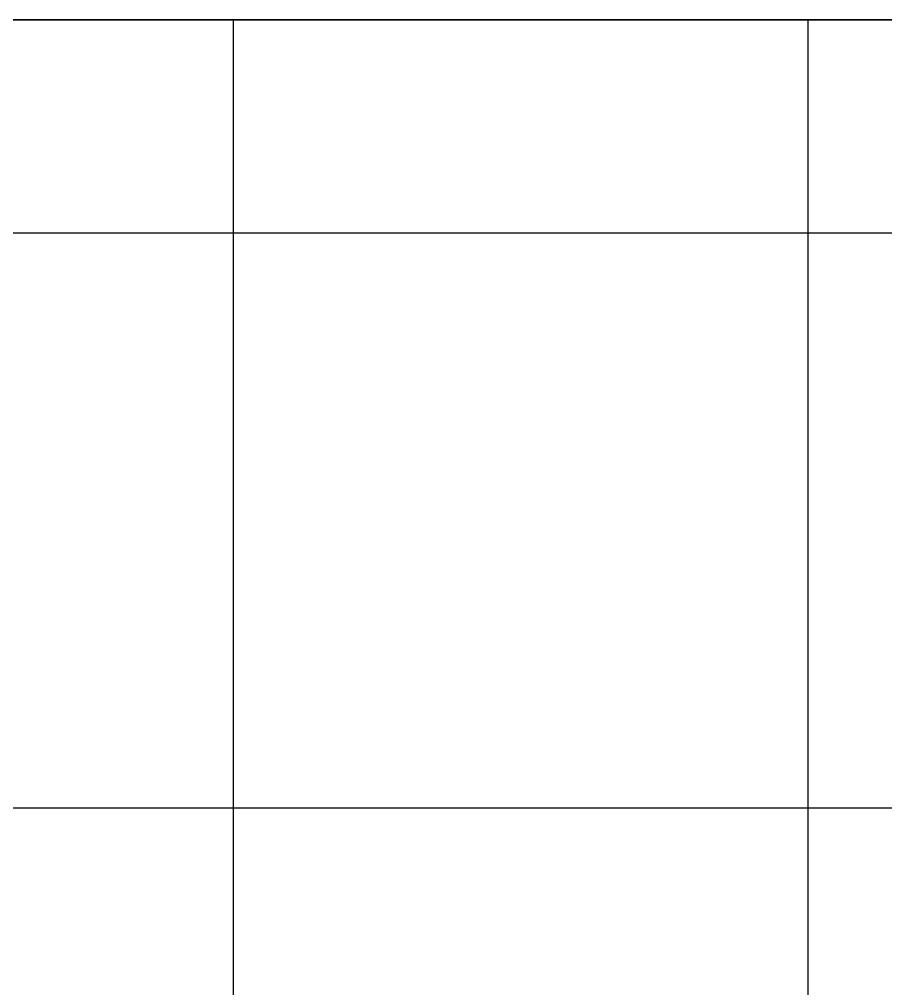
# Model space of a CAD drawing. Extents: x -178977 to 231842, y -29287 to 19916.
# Drawn here: x 4327 to 5231, y 7598 to 8610 of the extents above; entities that cross this region are included whole.
import ezdxf

# ---------------------------------------------------------------- set-up
doc = ezdxf.new("R2010")
doc.units = 0
doc.header["$LTSCALE"] = 0.25
doc.linetypes.add('DASHDOT', pattern=[25.4, 12.7, -6.35, 0, -6.35])
doc.layers.add('01-First Floor-FUR$0$FALSE CEILING', color=251, linetype='Continuous')
doc.layers.add('01-First Floor-FUR$0$Walls', color=251, linetype='Continuous', lineweight=5)
doc.layers.add('E-LITE-CLNG-CNDT', color=6, linetype='DASHDOT', lineweight=35)

# ---------------------------------------------------------------- blocks, each defined once
blk = doc.blocks.new('01-First Floor-FUR')
at = {"layer": '01-First Floor-FUR$0$FALSE CEILING', "linetype": 'Continuous'}
for p, q in [((4550.4, 6586.9), (4550.4, 8609.1)), ((5150.4, 6586.9), (5150.4, 8609.1)), ((3350.4, 8386.9), (8296.4, 8386.9)), ((3350.4, 7786.9), (8296.4, 7786.9))]:
    blk.add_line(p, q, dxfattribs=at)
at = {"layer": '01-First Floor-FUR$0$FALSE CEILING'}
blk.add_lwpolyline([(3350.4, 8609.1), (8296.4, 8609.1), (8296.4, 6586.9), (3350.4, 6586.9)], close=True, dxfattribs=at)
at = {"layer": '01-First Floor-FUR$0$Walls'}
blk.add_line((5386, 8610), (3350.4, 8609.1, 0), dxfattribs=at)

msp = doc.modelspace()

# ---------------------------------------------------------------- block references
at = {"layer": 'E-LITE-CLNG-CNDT'}
msp.add_blockref('01-First Floor-FUR', (0, 0), dxfattribs=at)

doc.saveas('drawing.dxf')
